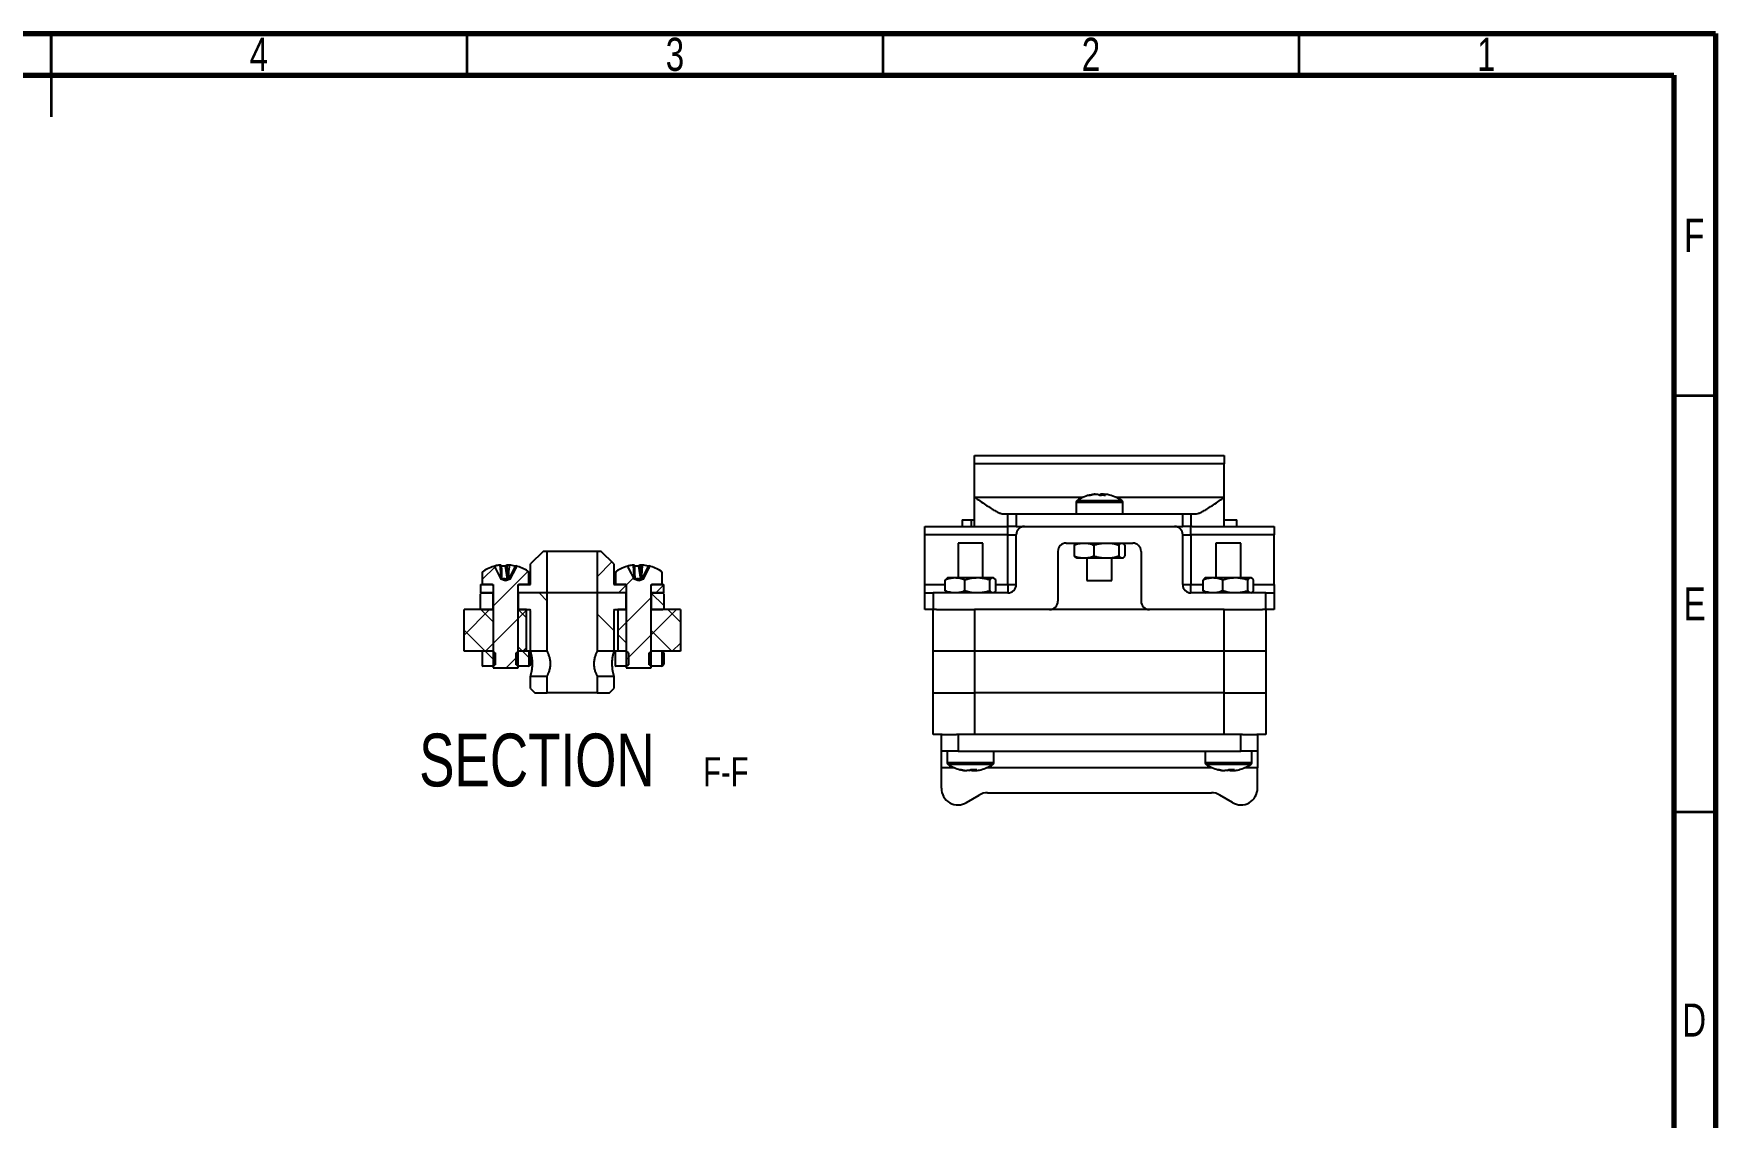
# Model space of a CAD drawing. Header units: millimetres. Extents: x 15 to 415, y 5 to 292.
# Drawn here: x 212.9 to 415, y 161.8 to 292 of the extents above; entities that cross this region are included whole.
import ezdxf

# ---------------------------------------------------------------- set-up
doc = ezdxf.new("R2010")
doc.units = ezdxf.units.MM
doc.styles.add('SLDTEXTSTYLE0', font='TXT', dxfattribs={"width": 0.75})

# ---------------------------------------------------------------- blocks, each defined once
blk = doc.blocks.new('SW_NOTE_0_4')
at = {"color": 0, "linetype": 'Continuous', "lineweight": 0, "attachment_point": 2, "style": 'SLDTEXTSTYLE0'}
for s, insert, char_height in [('SECTION', (17.36, 8.19), 6.35), ('F-F', (40.07, 5.35), 3.5)]:
    blk.add_mtext(s, dxfattribs=dict(at, insert=insert, char_height=char_height))

msp = doc.modelspace()

# ---------------------------------------------------------------- hatches: boundary and pattern name
at = {"linetype": 'Continuous', "lineweight": 18}
h = msp.add_hatch(dxfattribs=at)
h.set_pattern_fill('ANSI34', style=0)
h.paths.add_polyline_path([(274.61, 224.79), (274.61, 229.79), (274.11, 229.79), (272.61, 228.29), (272.61, 225.79), (271.11, 225.79), (271.11, 224.79)], flags=0)
h = msp.add_hatch(dxfattribs=at)
h.set_pattern_fill('ANSI34', style=0)
h.paths.add_polyline_path([(282.61, 228.29), (281.11, 229.79), (280.61, 229.79), (280.61, 224.79), (284.11, 224.79), (284.11, 225.79), (282.61, 225.79)], flags=0)
h = msp.add_hatch(dxfattribs=at)
h.set_pattern_fill('ANSI31', style=0)
edge = h.paths.add_edge_path(flags=0)
edge.add_arc((268.01, 225.69), 0.1, 0, 90, ccw=False)
edge.add_line((268.11, 225.69), (268.11, 215.79))
edge.add_line((268.11, 215.79), (271.11, 215.79))
edge.add_line((271.11, 215.79), (271.11, 225.69))
edge.add_arc((271.21, 225.69), 0.1, 90, 180, ccw=False)
edge.add_line((271.21, 225.79), (272.41, 225.79))
edge.add_line((272.41, 225.79), (272.41, 227.19))
edge.add_arc((272.14, 227.19), 0.27, 0, 57.664)
edge.add_arc((269.61, 223.19), 5, 57.664, 75.7046)
edge.add_line((270.84, 228.03), (270.84, 227.74))
edge.add_line((270.84, 227.74), (270.17, 226.45))
edge.add_line((270.17, 226.45), (270.17, 226.44))
edge.add_line((270.17, 226.44), (269.61, 226.26))
edge.add_line((269.61, 226.26), (269.05, 226.44))
edge.add_line((269.05, 226.44), (269.05, 226.45))
edge.add_line((269.05, 226.45), (268.38, 227.74))
edge.add_line((268.38, 227.74), (268.38, 228.03))
edge.add_arc((269.61, 223.19), 5, 104.2954, 122.336)
edge.add_arc((267.08, 227.19), 0.27, 122.336, 180)
edge.add_line((266.81, 227.19), (266.81, 225.79))
edge.add_line((266.81, 225.79), (268.01, 225.79))
h = msp.add_hatch(dxfattribs=at)
h.set_pattern_fill('ANSI31', style=0)
edge = h.paths.add_edge_path(flags=0)
edge.add_arc((284.01, 225.69), 0.1, 0, 90, ccw=False)
edge.add_line((284.11, 225.69), (284.11, 215.79))
edge.add_line((284.11, 215.79), (287.11, 215.79))
edge.add_line((287.11, 215.79), (287.11, 225.69))
edge.add_arc((287.21, 225.69), 0.1, 90, 180, ccw=False)
edge.add_line((287.21, 225.79), (288.41, 225.79))
edge.add_line((288.41, 225.79), (288.41, 227.19))
edge.add_arc((288.14, 227.19), 0.27, 0, 57.664)
edge.add_arc((285.61, 223.19), 5, 57.664, 75.7046)
edge.add_line((286.84, 228.03), (286.84, 227.74))
edge.add_line((286.84, 227.74), (286.17, 226.45))
edge.add_line((286.17, 226.45), (286.17, 226.44))
edge.add_line((286.17, 226.44), (285.61, 226.26))
edge.add_line((285.61, 226.26), (285.05, 226.44))
edge.add_line((285.05, 226.44), (285.05, 226.45))
edge.add_line((285.05, 226.45), (284.38, 227.74))
edge.add_line((284.38, 227.74), (284.38, 228.03))
edge.add_arc((285.61, 223.19), 5, 104.2954, 122.336)
edge.add_arc((283.08, 227.19), 0.27, 122.336, 180)
edge.add_line((282.81, 227.19), (282.81, 225.79))
edge.add_line((282.81, 225.79), (284.01, 225.79))
h = msp.add_hatch(dxfattribs=at)
h.set_pattern_fill('ANSI34', style=0)
h.paths.add_polyline_path([(268.11, 224.79), (268.11, 225.79), (266.61, 225.79), (266.61, 224.79)], flags=0)
h = msp.add_hatch(dxfattribs=at)
h.set_pattern_fill('ANSI32', angle=90, style=0)
h.paths.add_polyline_path([(266.61, 222.89), (266.71, 222.79), (268.01, 222.79), (268.11, 222.89), (268.11, 224.79), (266.71, 224.79), (266.61, 224.69)], flags=0)
h = msp.add_hatch(dxfattribs=at)
h.set_pattern_fill('ANSI32', angle=90, style=0)
h.paths.add_polyline_path([(271.11, 224.79), (271.11, 222.89), (271.21, 222.79), (272.51, 222.79), (272.61, 222.69), (272.61, 217.79), (274.61, 217.79), (274.61, 224.79)], flags=0)
h = msp.add_hatch(dxfattribs=at)
h.set_pattern_fill('ANSI32', angle=90, style=0)
h.paths.add_polyline_path([(282.71, 222.79), (284.01, 222.79), (284.11, 222.89), (284.11, 224.79), (280.61, 224.79), (280.61, 217.79), (282.61, 217.79), (282.61, 222.69)], flags=0)
h = msp.add_hatch(dxfattribs=at)
h.set_pattern_fill('ANSI34', style=0)
h.paths.add_polyline_path([(287.11, 225.79), (287.11, 224.79), (288.61, 224.79), (288.61, 225.79)], flags=0)
h = msp.add_hatch(dxfattribs=at)
h.set_pattern_fill('ANSI32', angle=90, style=0)
h.paths.add_polyline_path([(287.11, 222.89), (287.21, 222.79), (288.51, 222.79), (288.61, 222.89), (288.61, 224.69), (288.51, 224.79), (287.11, 224.79)], flags=0)
h = msp.add_hatch(dxfattribs=at)
h.set_pattern_fill('ANSI37', style=0)
h.paths.add_polyline_path([(264.61, 222.79), (264.61, 217.79), (268.11, 217.79), (268.11, 222.79)], flags=0)
h = msp.add_hatch(dxfattribs=at)
h.set_pattern_fill('ANSI37', style=0)
h.paths.add_polyline_path([(271.11, 217.79), (272.11, 217.79), (272.11, 222.79), (271.11, 222.79)], flags=0)
h = msp.add_hatch(dxfattribs=at)
h.set_pattern_fill('ANSI37', style=0)
h.paths.add_polyline_path([(284.11, 222.79), (283.11, 222.79), (283.11, 217.79), (284.11, 217.79)], flags=0)
h = msp.add_hatch(dxfattribs=at)
h.set_pattern_fill('ANSI37', style=0)
h.paths.add_polyline_path([(290.61, 217.79), (290.61, 222.79), (287.11, 222.79), (287.11, 217.79)], flags=0)
h = msp.add_hatch(dxfattribs=at)
h.set_pattern_fill('ANSI31', angle=90, style=0)
h.paths.add_polyline_path([(266.79, 217.75), (266.79, 216.03), (266.86, 215.99), (268.11, 215.99), (268.36, 216.16), (268.36, 217.59), (268.11, 217.76), (268.11, 217.79), (266.86, 217.79)], flags=0)
h = msp.add_hatch(dxfattribs=at)
h.set_pattern_fill('ANSI31', angle=90, style=0)
h.paths.add_polyline_path([(271.11, 215.99), (272.36, 215.99), (272.43, 216.03), (272.43, 217.75), (272.36, 217.79), (271.11, 217.79), (271.11, 217.76), (270.86, 217.59), (270.86, 216.16)], flags=0)
h = msp.add_hatch(dxfattribs=at)
h.set_pattern_fill('ANSI31', angle=90, style=0)
h.paths.add_polyline_path([(282.79, 217.75), (282.79, 216.03), (282.86, 215.99), (284.11, 215.99), (284.36, 216.16), (284.36, 217.59), (284.11, 217.76), (284.11, 217.79), (282.86, 217.79)], flags=0)
h = msp.add_hatch(dxfattribs=at)
h.set_pattern_fill('ANSI31', angle=90, style=0)
h.paths.add_polyline_path([(287.11, 215.99), (288.36, 215.99), (288.43, 216.03), (288.43, 217.75), (288.36, 217.79), (287.11, 217.79), (287.11, 217.76), (286.86, 217.59), (286.86, 216.16)], flags=0)
h = msp.add_hatch(dxfattribs=at)
h.set_pattern_fill('ANSI32', angle=90, style=0)
h.paths.add_polyline_path([(272.61, 213.29), (273.11, 212.79), (274.61, 212.79), (274.61, 214.79), (272.61, 214.79)], flags=0)
h = msp.add_hatch(dxfattribs=at)
h.set_pattern_fill('ANSI32', angle=90, style=0)
h.paths.add_polyline_path([(280.61, 214.79), (280.61, 212.79), (282.11, 212.79), (282.61, 213.29), (282.61, 214.79)], flags=0)

# ---------------------------------------------------------------- linework, layer by layer
at = {"color": 7, "linetype": 'Continuous', "lineweight": 70}
for p, q in [((15, 292), (415, 292)), ((415, 292), (415, 5)), ((20, 287), (410, 287)), ((410, 287), (410, 10))]:
    msp.add_line(p, q, dxfattribs=at)
at = {"color": 7, "linetype": 'Continuous', "lineweight": 35}
for p, q in [((215, 292), (215, 282)), ((215, 287), (215, 292)), ((265, 287), (265, 292)), ((315, 287), (315, 292)), ((365, 287), (365, 292)), ((410, 248.5), (415, 248.5)), ((410, 198.5), (415, 198.5))]:
    msp.add_line(p, q, dxfattribs=at)
at = {"color": 7, "linetype": 'Continuous', "lineweight": 25}
for p, q in [((325.98, 241.29), (355.98, 241.29)), ((325.98, 240.29), (325.98, 241.29)), ((355.98, 241.29), (355.98, 240.29)), ((355.98, 240.29), (325.98, 240.29)), ((325.98, 236.29), (325.98, 240.29)), ((355.98, 236.29), (355.98, 240.29)), ((340.46, 236.64), (340.33, 236.64)), ((340.55, 236.64), (340.8, 236.64)), ((341.41, 236.64), (341.17, 236.64)), ((341.17, 236.5), (341.17, 236.64)), ((341.41, 236.64), (341.4, 236.5)), ((341.5, 236.64), (341.63, 236.64)), ((341.5, 236.64), (341.5, 236.5)), ((325.98, 232.79), (325.98, 236.29)), ((338.18, 235.69), (338.18, 234.29)), ((343.78, 234.29), (343.78, 235.69)), ((355.98, 232.79), (355.98, 236.29)), ((319.98, 231.79), (319.98, 232.79)), ((319.98, 232.79), (329.86, 232.79)), ((324.48, 233.56), (324.48, 232.79)), ((324.48, 233.56), (325.55, 233.56)), ((325.55, 233.56), (325.98, 233.56)), ((329.45, 234.29), (329.98, 234.29)), ((329.98, 232.79), (329.86, 232.79)), ((329.98, 232.79), (329.98, 234.29)), ((329.98, 234.29), (330.98, 234.29)), ((329.98, 231.79), (329.98, 232.79)), ((330.98, 232.79), (329.98, 232.79)), ((330.98, 234.29), (330.98, 232.79)), ((330.98, 234.29), (350.98, 234.29)), ((330.98, 232.79), (350.98, 232.79)), ((331.98, 232.79), (349.98, 232.79)), ((350.98, 232.79), (350.98, 234.29)), ((350.98, 234.29), (351.98, 234.29)), ((351.98, 232.79), (350.98, 232.79)), ((351.98, 234.29), (351.98, 232.79)), ((351.98, 234.29), (352.52, 234.29)), ((351.98, 231.79), (351.98, 232.79)), ((352.11, 232.79), (351.98, 232.79)), ((352.11, 232.79), (361.98, 232.79)), ((355.98, 233.56), (357.48, 233.56)), ((357.48, 232.79), (357.48, 233.56)), ((361.98, 232.79), (361.98, 231.79)), ((329.98, 231.79), (319.98, 231.79)), ((319.98, 225.79), (319.98, 231.79)), ((323.98, 230.79), (323.98, 226.59)), ((326.98, 230.79), (323.98, 230.79)), ((326.98, 226.59), (326.98, 230.79)), ((329.98, 231.79), (330.98, 231.79)), ((329.98, 225.79), (329.98, 231.79)), ((330.98, 225.79), (330.98, 231.79)), ((336.98, 230.79), (344.98, 230.79)), ((337.95, 230.54), (337.95, 229.24)), ((338.23, 230.79), (338.16, 230.75)), ((340.29, 230.54), (340.29, 229.24)), ((343.32, 230.54), (343.32, 229.24)), ((343.8, 230.75), (343.73, 230.79)), ((344.01, 230.54), (344.01, 229.24)), ((350.98, 225.79), (350.98, 231.79)), ((350.98, 231.79), (351.98, 231.79)), ((351.98, 231.79), (351.98, 225.79)), ((361.98, 231.79), (351.98, 231.79)), ((354.98, 230.79), (354.98, 226.59)), ((357.98, 230.79), (354.98, 230.79)), ((357.98, 226.59), (357.98, 230.79)), ((361.98, 225.79), (361.98, 231.79)), ((274.11, 229.79), (272.61, 228.29)), ((274.61, 229.79), (274.11, 229.79)), ((274.61, 224.79), (274.61, 229.79)), ((280.61, 229.79), (274.61, 229.79)), ((280.61, 229.79), (280.61, 224.79)), ((281.11, 229.79), (280.61, 229.79)), ((282.61, 228.29), (281.11, 229.79)), ((335.98, 229.79), (335.98, 223.79)), ((338.16, 229.03), (338.23, 228.99)), ((338.23, 228.99), (339.12, 228.99)), ((339.12, 228.99), (341.81, 228.99)), ((339.48, 228.99), (339.48, 226.29)), ((341.81, 228.99), (343.67, 228.99)), ((342.48, 226.29), (342.48, 228.99)), ((343.67, 228.99), (343.73, 228.99)), ((343.73, 228.99), (343.8, 229.03)), ((345.98, 229.79), (345.98, 223.79)), ((266.81, 227.19), (266.81, 225.79)), ((268.38, 227.74), (268.38, 228.03)), ((268.38, 227.74), (269.05, 226.45)), ((269.09, 228.14), (268.96, 228.14)), ((269.05, 226.44), (269.05, 226.45)), ((269.61, 226.26), (269.05, 226.44)), ((269.05, 226.44), (269.05, 226.44)), ((269.1, 226.44), (269.05, 226.44)), ((269.13, 226.44), (269.1, 226.44)), ((269.28, 226.44), (269.13, 226.44)), ((269.62, 226.44), (269.28, 226.44)), ((269.57, 228), (269.81, 226.44)), ((270.17, 226.44), (269.61, 226.26)), ((269.84, 226.44), (269.62, 226.44)), ((270.04, 228.14), (269.79, 228.14)), ((269.9, 226.44), (269.84, 226.44)), ((270.06, 226.44), (269.9, 226.44)), ((270.75, 228), (270, 226.44)), ((270.17, 226.44), (270.06, 226.44)), ((270.17, 226.45), (270.84, 227.74)), ((270.17, 226.45), (270.17, 226.44)), ((270.84, 228.03), (270.84, 227.74)), ((272.41, 225.79), (272.41, 227.19)), ((272.61, 225.79), (272.61, 228.29)), ((282.61, 228.29), (282.61, 225.79)), ((282.81, 227.19), (282.81, 225.79)), ((284.38, 227.74), (284.38, 228.03)), ((284.38, 227.74), (285.05, 226.45)), ((285.09, 228.14), (284.96, 228.14)), ((285.05, 226.44), (285.05, 226.45)), ((285.61, 226.26), (285.05, 226.44)), ((285.05, 226.44), (285.05, 226.44)), ((285.1, 226.44), (285.05, 226.44)), ((285.13, 226.44), (285.1, 226.44)), ((285.28, 226.44), (285.13, 226.44)), ((285.62, 226.44), (285.28, 226.44)), ((285.57, 228), (285.81, 226.44)), ((286.17, 226.44), (285.61, 226.26)), ((285.84, 226.44), (285.62, 226.44)), ((286.04, 228.14), (285.79, 228.14)), ((285.9, 226.44), (285.84, 226.44)), ((286.06, 226.44), (285.9, 226.44)), ((286.75, 228), (286, 226.44)), ((286.17, 226.44), (286.06, 226.44)), ((286.17, 226.45), (286.84, 227.74)), ((286.17, 226.45), (286.17, 226.44)), ((286.84, 228.03), (286.84, 227.74)), ((288.41, 225.79), (288.41, 227.19)), ((322.73, 226.59), (322.66, 226.55)), ((323.62, 226.59), (322.73, 226.59)), ((326.31, 226.59), (323.62, 226.59)), ((328.17, 226.59), (326.31, 226.59)), ((328.23, 226.59), (328.17, 226.59)), ((328.3, 226.55), (328.23, 226.59)), ((353.73, 226.59), (353.66, 226.55)), ((354.62, 226.59), (353.73, 226.59)), ((357.31, 226.59), (354.62, 226.59)), ((359.17, 226.59), (357.31, 226.59)), ((359.23, 226.59), (359.17, 226.59)), ((359.3, 226.55), (359.23, 226.59)), ((266.61, 225.79), (266.61, 224.79)), ((266.61, 225.79), (268.11, 225.79)), ((268.11, 224.79), (266.61, 224.79)), ((266.71, 224.79), (266.61, 224.69)), ((266.61, 222.89), (266.61, 224.69)), ((266.71, 224.79), (268.11, 224.79)), ((268.01, 225.79), (266.81, 225.79)), ((268.11, 225.79), (268.11, 224.79)), ((268.11, 225.69), (268.11, 215.79)), ((268.11, 222.89), (268.11, 224.79)), ((271.11, 224.79), (271.11, 225.79)), ((271.11, 225.79), (272.61, 225.79)), ((271.11, 215.79), (271.11, 225.69)), ((274.61, 224.79), (271.11, 224.79)), ((271.11, 224.79), (271.11, 222.89)), ((272.41, 225.79), (271.21, 225.79)), ((280.61, 224.79), (274.61, 224.79)), ((274.61, 217.79), (274.61, 224.79)), ((284.11, 224.79), (280.61, 224.79)), ((280.61, 224.79), (280.61, 217.79)), ((282.61, 225.79), (284.11, 225.79)), ((284.01, 225.79), (282.81, 225.79)), ((284.11, 225.79), (284.11, 224.79)), ((284.11, 225.69), (284.11, 215.79)), ((284.11, 222.89), (284.11, 224.79)), ((287.11, 224.79), (287.11, 225.79)), ((287.11, 225.79), (288.61, 225.79)), ((287.11, 215.79), (287.11, 225.69)), ((288.61, 224.79), (287.11, 224.79)), ((287.11, 224.79), (287.11, 222.89)), ((287.11, 224.79), (288.51, 224.79)), ((288.41, 225.79), (287.21, 225.79)), ((288.61, 224.69), (288.51, 224.79)), ((288.61, 224.79), (288.61, 225.79)), ((288.61, 224.69), (288.61, 222.89)), ((319.98, 224.79), (319.98, 225.79)), ((319.98, 222.79), (319.98, 224.79)), ((319.98, 224.79), (320.98, 224.79)), ((320.98, 224.79), (320.98, 222.79)), ((329.98, 224.79), (320.98, 224.79)), ((322.45, 225.04), (322.45, 226.34)), ((322.66, 224.83), (322.73, 224.79)), ((324.79, 225.04), (324.79, 226.34)), ((327.82, 225.04), (327.82, 226.34)), ((328.23, 224.79), (328.3, 224.83)), ((328.51, 225.04), (328.51, 226.34)), ((329.98, 225.79), (329.98, 224.79)), ((329.98, 225.79), (330.98, 225.79)), ((339.48, 226.29), (342.48, 226.29)), ((350.98, 225.79), (351.98, 225.79)), ((351.98, 224.79), (351.98, 225.79)), ((360.98, 224.79), (351.98, 224.79)), ((353.45, 225.04), (353.45, 226.34)), ((353.66, 224.83), (353.73, 224.79)), ((355.79, 225.04), (355.79, 226.34)), ((358.82, 225.04), (358.82, 226.34)), ((359.23, 224.79), (359.3, 224.83)), ((359.51, 225.04), (359.51, 226.34)), ((360.98, 222.79), (360.98, 224.79)), ((360.98, 224.79), (361.98, 224.79)), ((361.98, 225.79), (361.98, 224.79)), ((361.98, 224.79), (361.98, 222.79)), ((268.11, 222.79), (264.61, 222.79)), ((264.61, 217.79), (264.61, 222.79)), ((266.61, 222.89), (266.71, 222.79)), ((266.71, 222.79), (268.01, 222.79)), ((268.01, 222.79), (268.11, 222.89)), ((268.11, 222.79), (268.11, 217.79)), ((271.11, 222.89), (271.21, 222.79)), ((271.11, 217.79), (271.11, 222.79)), ((272.11, 222.79), (271.11, 222.79)), ((271.21, 222.79), (272.51, 222.79)), ((272.11, 217.79), (272.11, 222.79)), ((272.61, 222.69), (272.51, 222.79)), ((272.61, 217.79), (272.61, 222.69)), ((282.71, 222.79), (282.61, 222.69)), ((282.61, 222.69), (282.61, 217.79)), ((282.71, 222.79), (284.01, 222.79)), ((283.11, 222.79), (283.11, 217.79)), ((284.11, 222.79), (283.11, 222.79)), ((284.01, 222.79), (284.11, 222.89)), ((284.11, 222.79), (284.11, 217.79)), ((287.11, 222.89), (287.21, 222.79)), ((287.11, 217.79), (287.11, 222.79)), ((290.61, 222.79), (287.11, 222.79)), ((287.21, 222.79), (288.51, 222.79)), ((288.51, 222.79), (288.61, 222.89)), ((290.61, 222.79), (290.61, 217.79)), ((320.98, 222.79), (319.98, 222.79)), ((321.4, 222.79), (320.98, 222.79)), ((320.98, 217.79), (320.98, 222.79)), ((321.4, 222.79), (325.98, 222.79)), ((325.98, 222.79), (325.98, 217.79)), ((355.98, 222.79), (325.98, 222.79)), ((355.98, 217.79), (355.98, 222.79)), ((355.98, 222.79), (360.56, 222.79)), ((360.98, 222.79), (360.56, 222.79)), ((361.98, 222.79), (360.98, 222.79)), ((360.98, 222.79), (360.98, 217.79)), ((268.11, 217.79), (264.61, 217.79)), ((266.79, 217.75), (266.86, 217.79)), ((266.79, 217.75), (266.79, 216.03)), ((268.11, 217.79), (266.86, 217.79)), ((268.11, 217.76), (268.11, 217.79)), ((268.36, 217.59), (268.11, 217.76)), ((268.36, 217.59), (268.36, 216.16)), ((271.11, 217.76), (270.86, 217.59)), ((270.86, 216.16), (270.86, 217.59)), ((271.11, 217.79), (271.11, 217.76)), ((272.36, 217.79), (271.11, 217.79)), ((272.11, 217.79), (271.11, 217.79)), ((272.36, 217.79), (272.43, 217.75)), ((272.61, 217.79), (272.36, 217.79)), ((272.43, 216.03), (272.43, 217.75)), ((274.61, 217.79), (272.61, 217.79)), ((272.64, 217.54), (272.64, 216.24)), ((282.61, 217.79), (280.61, 217.79)), ((282.86, 217.79), (282.61, 217.79)), ((282.79, 217.75), (282.86, 217.79)), ((282.79, 217.75), (282.79, 216.03)), ((284.11, 217.79), (282.86, 217.79)), ((284.11, 217.79), (283.11, 217.79)), ((284.11, 217.76), (284.11, 217.79)), ((284.36, 217.59), (284.11, 217.76)), ((284.36, 217.59), (284.36, 216.16)), ((287.11, 217.76), (286.86, 217.59)), ((286.86, 216.16), (286.86, 217.59)), ((287.11, 217.79), (287.11, 217.76)), ((288.36, 217.79), (287.11, 217.79)), ((290.61, 217.79), (287.11, 217.79)), ((288.36, 217.79), (288.43, 217.75)), ((288.43, 216.03), (288.43, 217.75)), ((288.64, 217.54), (288.64, 216.24)), ((320.98, 212.79), (320.98, 217.79)), ((325.98, 217.79), (320.98, 217.79)), ((325.98, 217.79), (325.98, 212.79)), ((355.98, 217.79), (325.98, 217.79)), ((355.98, 212.79), (355.98, 217.79)), ((360.98, 217.79), (355.98, 217.79)), ((360.98, 217.79), (360.98, 212.79)), ((266.79, 216.03), (266.86, 215.99)), ((268.11, 215.99), (266.86, 215.99)), ((268.11, 215.99), (268.36, 216.16)), ((268.11, 215.79), (271.11, 215.79)), ((270.86, 216.16), (271.11, 215.99)), ((272.36, 215.99), (271.11, 215.99)), ((272.36, 215.99), (272.43, 216.03)), ((272.61, 214.79), (274.61, 214.79)), ((272.61, 213.29), (272.61, 214.79)), ((274.61, 212.79), (274.61, 214.79)), ((280.61, 214.79), (280.61, 212.79)), ((280.61, 214.79), (282.61, 214.79)), ((282.61, 214.79), (282.61, 213.29)), ((282.79, 216.03), (282.86, 215.99)), ((284.11, 215.99), (282.86, 215.99)), ((284.11, 215.99), (284.36, 216.16)), ((284.11, 215.79), (287.11, 215.79)), ((286.86, 216.16), (287.11, 215.99)), ((288.36, 215.99), (287.11, 215.99)), ((288.36, 215.99), (288.43, 216.03)), ((272.61, 213.29), (273.11, 212.79)), ((273.11, 212.79), (274.61, 212.79)), ((280.61, 212.79), (274.61, 212.79)), ((280.61, 212.79), (282.11, 212.79)), ((282.11, 212.79), (282.61, 213.29)), ((320.98, 207.79), (320.98, 212.79)), ((320.98, 212.79), (325.98, 212.79)), ((325.98, 212.79), (325.98, 207.79)), ((355.98, 212.79), (325.98, 212.79)), ((355.98, 207.79), (355.98, 212.79)), ((355.98, 212.79), (360.98, 212.79)), ((360.98, 212.79), (360.98, 207.79)), ((322.08, 207.79), (320.98, 207.79)), ((321.98, 205.79), (321.98, 207.79)), ((322.08, 207.79), (323.78, 207.79)), ((325.98, 207.79), (323.78, 207.79)), ((323.98, 207.79), (323.98, 205.79)), ((355.98, 207.79), (325.98, 207.79)), ((358.18, 207.79), (355.98, 207.79)), ((357.98, 205.79), (357.98, 207.79)), ((358.18, 207.79), (359.88, 207.79)), ((360.98, 207.79), (359.88, 207.79)), ((359.98, 207.79), (359.98, 205.79)), ((323.98, 205.79), (321.98, 205.79)), ((321.98, 203.79), (321.98, 205.79)), ((322.68, 205.79), (322.68, 204.39)), ((323.98, 205.79), (357.98, 205.79)), ((328.28, 204.39), (328.28, 205.79)), ((353.68, 205.79), (353.68, 204.39)), ((359.98, 205.79), (357.98, 205.79)), ((359.28, 204.39), (359.28, 205.79)), ((359.98, 205.79), (359.98, 203.79)), ((321.98, 201.32), (321.98, 203.79)), ((324.83, 203.44), (324.96, 203.44)), ((325.3, 203.44), (325.05, 203.44)), ((325.67, 203.44), (325.67, 203.58)), ((325.67, 203.44), (325.91, 203.44)), ((325.9, 203.58), (325.91, 203.44)), ((326, 203.58), (326, 203.44)), ((326.13, 203.44), (326, 203.44)), ((355.83, 203.44), (355.96, 203.44)), ((356.3, 203.44), (356.05, 203.44)), ((356.67, 203.44), (356.67, 203.58)), ((356.67, 203.44), (356.91, 203.44)), ((356.9, 203.58), (356.91, 203.44)), ((357, 203.58), (357, 203.44)), ((357.13, 203.44), (357, 203.44)), ((359.98, 201.32), (359.98, 203.79)), ((325.01, 199.61), (326.51, 200.5)), ((327.54, 200.79), (354.43, 200.79)), ((356.95, 199.61), (355.46, 200.5))]:
    msp.add_line(p, q, dxfattribs=at)
at = {"color": 8, "linetype": 'Continuous', "lineweight": 25}
for p, q in [((325.98, 236.29), (339.02, 236.29)), ((338.18, 235.69), (343.78, 235.69)), ((338.31, 235.91), (343.66, 235.91)), ((342.94, 236.29), (355.98, 236.29)), ((325.55, 233.56), (325.55, 232.79)), ((319.98, 225.79), (322.45, 225.79)), ((328.51, 225.79), (329.98, 225.79)), ((351.98, 225.79), (353.45, 225.79)), ((359.51, 225.79), (361.98, 225.79)), ((328.28, 204.39), (322.68, 204.39)), ((328.16, 204.17), (322.81, 204.17)), ((359.28, 204.39), (353.68, 204.39)), ((359.16, 204.17), (353.81, 204.17)), ((323.52, 203.79), (321.98, 203.79)), ((354.52, 203.79), (327.44, 203.79)), ((359.98, 203.79), (358.44, 203.79))]:
    msp.add_line(p, q, dxfattribs=at)
at = {"color": 7, "linetype": 'Continuous', "lineweight": 25, "flags": 128}
for points in [[(341.5, 236.63), (341.5, 236.63), (341.41, 236.64)], [(325.91, 203.44), (326, 203.45), (326, 203.45)], [(356.91, 203.44), (357, 203.45), (357, 203.45)]]:
    msp.add_lwpolyline(points, dxfattribs=at)
at = {"color": 7, "linetype": 'Continuous', "lineweight": 25}
for centre, radius, start, end in [((340.98, 231.69), 5, 104.2954, 122.336), ((340.87, 232.11), 4.56, 96.8196, 105.8902), ((339.74, 236.02), 0.497, 77.1189, 102.8811), ((341.1, 232.11), 4.56, 96.8196, 105.8902), ((340.53, 235.98), 0.714, 46.7613, 68.0588), ((341.42, 236.01), 0.688, 111.7455, 129.6225), ((341.37, 231.53), 4.99, 85.9401, 94.0599), ((341.24, 235.98), 0.714, 46.7613, 68.0588), ((341.09, 232.12), 4.56, 75.7012, 83.1816), ((340.98, 231.69), 5, 57.664, 75.7046), ((338.45, 235.69), 0.27, 122.336, 180), ((343.51, 235.69), 0.27, 0, 57.664), ((331.98, 231.79), 1, 90, 180), ((349.98, 231.79), 1, 0, 90), ((336.98, 229.79), 1, 90, 180), ((344.98, 229.79), 1, 0, 90), ((267.08, 227.19), 0.27, 122.336, 180), ((269.61, 223.19), 5, 104.2954, 122.336), ((269.5, 223.62), 4.56, 96.8175, 104.2997), ((269.22, 222.98), 5.03, 85.9612, 91.4491), ((270.06, 227.48), 0.714, 111.9412, 133.2387), ((269.5, 223.61), 4.56, 74.1098, 83.1804), ((270.87, 227.42), 0.596, 92.2041, 101.8178), ((269.61, 223.19), 5, 57.664, 75.7046), ((272.14, 227.19), 0.27, 0, 57.664), ((283.08, 227.19), 0.27, 122.336, 180), ((285.61, 223.19), 5, 104.2954, 122.336), ((285.5, 223.62), 4.56, 96.8175, 104.2997), ((285.22, 222.98), 5.03, 85.9612, 91.4491), ((286.06, 227.48), 0.714, 111.9412, 133.2387), ((285.5, 223.61), 4.56, 74.1098, 83.1804), ((286.87, 227.42), 0.596, 92.2041, 101.8178), ((285.61, 223.19), 5, 57.664, 75.7046), ((288.14, 227.19), 0.27, 0, 57.664), ((268.01, 225.69), 0.1, 0, 90), ((271.21, 225.69), 0.1, 90, 180), ((284.01, 225.69), 0.1, 0, 90), ((287.21, 225.69), 0.1, 90, 180), ((329.98, 225.79), 1, 270, 0), ((351.98, 225.79), 1, 180, 270), ((334.98, 223.79), 1, 270, 0), ((346.98, 223.79), 1, 180, 270), ((322.95, 204.39), 0.27, 180, 237.664), ((325.48, 208.39), 5, 237.664, 255.7046), ((325.48, 208.39), 5, 284.2954, 302.336), ((328.01, 204.39), 0.27, 302.336, 0), ((353.95, 204.39), 0.27, 180, 237.664), ((356.48, 208.39), 5, 237.664, 255.7046), ((356.48, 208.39), 5, 284.2954, 302.336), ((359.01, 204.39), 0.27, 302.336, 0), ((324.24, 204.06), 0.497, 257.1189, 282.8811), ((325.37, 207.97), 4.56, 254.1098, 263.1804), ((325.6, 207.97), 4.56, 254.1098, 263.1804), ((325.03, 204.1), 0.714, 291.9412, 313.2387), ((325.91, 204.06), 0.671, 230.15, 248.482), ((325.87, 208.55), 4.99, 265.9401, 274.0599), ((325.74, 204.1), 0.714, 291.9412, 313.2387), ((325.59, 207.96), 4.56, 276.8172, 284.3), ((355.24, 204.06), 0.497, 257.1189, 282.8811), ((356.37, 207.97), 4.56, 254.1098, 263.1804), ((356.6, 207.97), 4.56, 254.1098, 263.1804), ((356.03, 204.1), 0.714, 291.9412, 313.2387), ((356.91, 204.06), 0.671, 230.15, 248.482), ((356.87, 208.55), 4.99, 265.9401, 274.0599), ((356.74, 204.1), 0.714, 291.9412, 313.2387), ((356.59, 207.96), 4.56, 276.8172, 284.3), ((323.98, 201.32), 2, 180, 300.9638), ((327.54, 198.79), 2, 90, 120.9638), ((354.43, 198.79), 2, 59.0362, 90), ((357.98, 201.32), 2, 239.0362, 0)]:
    msp.add_arc(centre, radius, start, end, dxfattribs=at)
for centre, major_axis, ratio, start_param, end_param in [((269.54, 225.52), (-0.477, 0.985), 0.120244, 0.291479, 0.311247), ((269.59, 225.52), (-0.187, 0.982), 0.457928, 5.826755, 6.565581), ((269.68, 225.52), (0.477, 0.985), 0.120244, 5.991706, 6.710764), ((285.54, 225.52), (-0.477, 0.985), 0.120244, 0.291479, 0.311247), ((285.59, 225.52), (-0.187, 0.982), 0.457928, 5.826755, 6.565581), ((285.68, 225.52), (0.477, 0.985), 0.120244, 5.991706, 6.710764)]:
    msp.add_ellipse(centre, major_axis=major_axis, ratio=ratio, start_param=start_param, end_param=end_param, dxfattribs=at)
for points, knots in [([(325.98, 236.29), (325.99, 236.29), (326.19, 236.14), (326.63, 235.83), (327.29, 235.38), (327.9, 234.98), (328.41, 234.67), (328.82, 234.46), (329.17, 234.32), (329.35, 234.3), (329.45, 234.29)], [0, 0, 0, 0, 0.002688, 0.158497, 0.340871, 0.523035, 0.652524, 0.781814, 0.891029, 1, 1, 1, 1]), ([(352.52, 234.29), (352.61, 234.3), (352.79, 234.32), (353.14, 234.46), (353.55, 234.67), (354.07, 234.98), (354.68, 235.38), (355.34, 235.83), (355.78, 236.14), (355.98, 236.29), (355.98, 236.29)], [0, 0, 0, 0, 0.108971, 0.218186, 0.347476, 0.476965, 0.659129, 0.841503, 0.997312, 1, 1, 1, 1]), ([(337.95, 230.54), (338.14, 230.61), (338.53, 230.75), (338.92, 230.78), (339.12, 230.79)], [0, 0, 0, 0, 0.495458, 1, 1, 1, 1]), ([(338.16, 230.74), (338.15, 230.73), (338.08, 230.7), (338.01, 230.61), (337.95, 230.54)], [0, 0, 0, 0, 0.24066, 1, 1, 1, 1]), ([(339.12, 230.79), (339.15, 230.79), (339.36, 230.79), (339.76, 230.73), (340.11, 230.61), (340.29, 230.54)], [0, 0, 0, 0, 0.070013, 0.530744, 1, 1, 1, 1]), ([(340.29, 230.54), (340.42, 230.58), (340.91, 230.73), (341.43, 230.76), (341.81, 230.79)], [0, 0, 0, 0, 0.257551, 1, 1, 1, 1]), ([(341.81, 230.79), (341.94, 230.79), (342.46, 230.77), (342.96, 230.64), (343.32, 230.54)], [0, 0, 0, 0, 0.2686336, 1, 1, 1, 1]), ([(343.32, 230.54), (343.38, 230.61), (343.49, 230.75), (343.61, 230.78), (343.67, 230.79)], [0, 0, 0, 0, 0.495458, 1, 1, 1, 1]), ([(343.8, 230.74), (343.82, 230.73), (343.89, 230.7), (343.96, 230.61), (344.01, 230.54)], [0, 0, 0, 0, 0.24066, 1, 1, 1, 1]), ([(337.95, 229.24), (338.14, 229.17), (338.53, 229.03), (338.92, 229), (339.12, 228.99)], [0, 0, 0, 0, 0.495458, 1, 1, 1, 1]), ([(338.16, 229.04), (338.15, 229.05), (338.08, 229.07), (338.01, 229.17), (337.95, 229.24)], [0, 0, 0, 0, 0.24066, 1, 1, 1, 1]), ([(339.12, 228.99), (339.15, 228.99), (339.36, 228.99), (339.76, 229.05), (340.11, 229.17), (340.29, 229.24)], [0, 0, 0, 0, 0.070013, 0.530744, 1, 1, 1, 1]), ([(340.29, 229.24), (340.42, 229.2), (340.91, 229.05), (341.43, 229.02), (341.81, 228.99)], [0, 0, 0, 0, 0.257551, 1, 1, 1, 1]), ([(341.81, 228.99), (341.94, 228.99), (342.46, 229.01), (342.96, 229.14), (343.32, 229.24)], [0, 0, 0, 0, 0.268634, 1, 1, 1, 1]), ([(343.32, 229.24), (343.38, 229.17), (343.49, 229.03), (343.61, 229), (343.67, 228.99)], [0, 0, 0, 0, 0.495458, 1, 1, 1, 1]), ([(343.67, 228.99), (343.67, 228.99), (343.74, 228.99), (343.85, 229.05), (343.96, 229.17), (344.01, 229.24)], [0, 0, 0, 0, 0.070013, 0.530744, 1, 1, 1, 1]), ([(269.1, 226.44), (269.1, 226.53), (269.05, 227.03), (269, 227.6), (268.97, 228.08), (268.96, 228.14)], [0, 0, 0, 0, 0.160618, 0.883257, 1, 1, 1, 1]), ([(269.09, 228.14), (269.09, 228.08), (269.1, 227.6), (269.12, 227.03), (269.13, 226.53), (269.13, 226.44)], [0, 0, 0, 0, 0.1167429, 0.8393822, 1, 1, 1, 1]), ([(269.84, 226.44), (269.84, 226.53), (269.82, 227.03), (269.81, 227.6), (269.8, 228.08), (269.79, 228.14)], [0, 0, 0, 0, 0.1606178, 0.8832571, 1, 1, 1, 1]), ([(270.04, 228.14), (270.03, 228.08), (269.99, 227.6), (269.95, 227.03), (269.9, 226.53), (269.9, 226.44)], [0, 0, 0, 0, 0.1167429, 0.8393822, 1, 1, 1, 1]), ([(285.1, 226.44), (285.1, 226.53), (285.05, 227.03), (285, 227.6), (284.97, 228.08), (284.96, 228.14)], [0, 0, 0, 0, 0.160618, 0.883257, 1, 1, 1, 1]), ([(285.09, 228.14), (285.09, 228.08), (285.1, 227.6), (285.12, 227.03), (285.13, 226.53), (285.13, 226.44)], [0, 0, 0, 0, 0.116743, 0.839382, 1, 1, 1, 1]), ([(285.84, 226.44), (285.84, 226.53), (285.82, 227.03), (285.81, 227.6), (285.8, 228.08), (285.79, 228.14)], [0, 0, 0, 0, 0.1606178, 0.8832571, 1, 1, 1, 1]), ([(286.04, 228.14), (286.03, 228.08), (285.99, 227.6), (285.95, 227.03), (285.9, 226.53), (285.9, 226.44)], [0, 0, 0, 0, 0.116743, 0.839382, 1, 1, 1, 1]), ([(323.62, 226.59), (323.59, 226.59), (323.38, 226.59), (322.99, 226.53), (322.63, 226.41), (322.45, 226.34)], [0, 0, 0, 0, 0.070013, 0.530744, 1, 1, 1, 1]), ([(322.45, 226.34), (322.51, 226.42), (322.58, 226.51), (322.65, 226.53), (322.66, 226.54)], [0, 0, 0, 0, 0.801697, 1, 1, 1, 1]), ([(324.79, 226.34), (324.6, 226.41), (324.22, 226.55), (323.82, 226.58), (323.62, 226.59)], [0, 0, 0, 0, 0.495458, 1, 1, 1, 1]), ([(326.31, 226.59), (326.17, 226.59), (325.66, 226.57), (325.16, 226.44), (324.79, 226.34)], [0, 0, 0, 0, 0.268634, 1, 1, 1, 1]), ([(327.82, 226.34), (327.69, 226.38), (327.2, 226.53), (326.69, 226.56), (326.31, 226.59)], [0, 0, 0, 0, 0.2575513, 1, 1, 1, 1]), ([(328.17, 226.59), (328.16, 226.59), (328.1, 226.59), (327.98, 226.53), (327.87, 226.41), (327.82, 226.34)], [0, 0, 0, 0, 0.070013, 0.530744, 1, 1, 1, 1]), ([(328.51, 226.34), (328.46, 226.41), (328.34, 226.55), (328.23, 226.58), (328.17, 226.59)], [0, 0, 0, 0, 0.495458, 1, 1, 1, 1]), ([(354.62, 226.59), (354.59, 226.59), (354.38, 226.59), (353.99, 226.53), (353.63, 226.41), (353.45, 226.34)], [0, 0, 0, 0, 0.070013, 0.530744, 1, 1, 1, 1]), ([(353.45, 226.34), (353.51, 226.42), (353.58, 226.51), (353.65, 226.53), (353.66, 226.54)], [0, 0, 0, 0, 0.801697, 1, 1, 1, 1]), ([(355.79, 226.34), (355.6, 226.41), (355.22, 226.55), (354.82, 226.58), (354.62, 226.59)], [0, 0, 0, 0, 0.495458, 1, 1, 1, 1]), ([(357.31, 226.59), (357.17, 226.59), (356.66, 226.57), (356.16, 226.44), (355.79, 226.34)], [0, 0, 0, 0, 0.268634, 1, 1, 1, 1]), ([(358.82, 226.34), (358.69, 226.38), (358.2, 226.53), (357.69, 226.56), (357.31, 226.59)], [0, 0, 0, 0, 0.257551, 1, 1, 1, 1]), ([(359.17, 226.59), (359.16, 226.59), (359.1, 226.59), (358.98, 226.53), (358.87, 226.41), (358.82, 226.34)], [0, 0, 0, 0, 0.070013, 0.530744, 1, 1, 1, 1]), ([(359.51, 226.34), (359.46, 226.41), (359.34, 226.55), (359.23, 226.58), (359.17, 226.59)], [0, 0, 0, 0, 0.495458, 1, 1, 1, 1]), ([(323.62, 224.79), (323.59, 224.79), (323.38, 224.79), (322.99, 224.85), (322.63, 224.97), (322.45, 225.04)], [0, 0, 0, 0, 0.070013, 0.530744, 1, 1, 1, 1]), ([(322.45, 225.04), (322.51, 224.96), (322.58, 224.87), (322.65, 224.85), (322.66, 224.84)], [0, 0, 0, 0, 0.801697, 1, 1, 1, 1]), ([(324.79, 225.04), (324.6, 224.97), (324.22, 224.83), (323.82, 224.8), (323.62, 224.79)], [0, 0, 0, 0, 0.495458, 1, 1, 1, 1]), ([(326.31, 224.79), (326.17, 224.79), (325.66, 224.81), (325.16, 224.94), (324.79, 225.04)], [0, 0, 0, 0, 0.268634, 1, 1, 1, 1]), ([(327.82, 225.04), (327.69, 225), (327.2, 224.85), (326.69, 224.82), (326.31, 224.79)], [0, 0, 0, 0, 0.257551, 1, 1, 1, 1]), ([(328.17, 224.79), (328.16, 224.79), (328.1, 224.79), (327.98, 224.85), (327.87, 224.97), (327.82, 225.04)], [0, 0, 0, 0, 0.070013, 0.530744, 1, 1, 1, 1]), ([(328.51, 225.04), (328.46, 224.96), (328.39, 224.87), (328.31, 224.85), (328.3, 224.84)], [0, 0, 0, 0, 0.801697, 1, 1, 1, 1]), ([(354.62, 224.79), (354.59, 224.79), (354.38, 224.79), (353.99, 224.85), (353.63, 224.97), (353.45, 225.04)], [0, 0, 0, 0, 0.0700125, 0.5307444, 1, 1, 1, 1]), ([(353.45, 225.04), (353.51, 224.96), (353.58, 224.87), (353.65, 224.85), (353.66, 224.84)], [0, 0, 0, 0, 0.801697, 1, 1, 1, 1]), ([(355.79, 225.04), (355.6, 224.97), (355.22, 224.83), (354.82, 224.8), (354.62, 224.79)], [0, 0, 0, 0, 0.495458, 1, 1, 1, 1]), ([(357.31, 224.79), (357.17, 224.79), (356.66, 224.81), (356.16, 224.94), (355.79, 225.04)], [0, 0, 0, 0, 0.268634, 1, 1, 1, 1]), ([(358.82, 225.04), (358.69, 225), (358.2, 224.85), (357.69, 224.82), (357.31, 224.79)], [0, 0, 0, 0, 0.2575513, 1, 1, 1, 1]), ([(359.17, 224.79), (359.16, 224.79), (359.1, 224.79), (358.98, 224.85), (358.87, 224.97), (358.82, 225.04)], [0, 0, 0, 0, 0.070013, 0.530744, 1, 1, 1, 1]), ([(359.51, 225.04), (359.46, 224.96), (359.39, 224.87), (359.31, 224.85), (359.3, 224.84)], [0, 0, 0, 0, 0.801697, 1, 1, 1, 1]), ([(272.43, 217.75), (272.46, 217.73), (272.53, 217.68), (272.6, 217.59), (272.64, 217.54)], [0, 0, 0, 0, 0.498357, 1, 1, 1, 1]), ([(272.61, 214.79), (272.61, 214.79), (272.61, 214.8), (272.63, 214.86), (272.66, 214.96), (272.69, 215.09), (272.73, 215.26), (272.77, 215.46), (272.8, 215.69), (272.83, 215.93), (272.84, 216.18), (272.84, 216.43), (272.83, 216.67), (272.8, 216.9), (272.77, 217.11), (272.73, 217.31), (272.7, 217.48), (272.66, 217.62), (272.63, 217.72), (272.61, 217.78), (272.61, 217.79), (272.61, 217.79)], [0, 0, 0, 0, 0.051327, 0.104181, 0.155497, 0.208232, 0.260881, 0.314989, 0.368743, 0.424142, 0.476362, 0.530213, 0.580616, 0.632447, 0.68359, 0.736101, 0.78934, 0.844099, 0.897621, 0.952808, 1, 1, 1, 1]), ([(274.61, 214.79), (274.61, 214.79), (274.62, 214.8), (274.64, 214.86), (274.69, 214.95), (274.74, 215.07), (274.8, 215.22), (274.87, 215.41), (274.93, 215.63), (274.98, 215.88), (275.01, 216.13), (275.01, 216.37), (275, 216.61), (274.96, 216.82), (274.91, 217.02), (274.85, 217.22), (274.79, 217.39), (274.72, 217.55), (274.67, 217.67), (274.62, 217.77), (274.61, 217.78), (274.61, 217.79)], [0, 0, 0, 0, 0.048657, 0.098823, 0.147457, 0.197355, 0.248974, 0.301883, 0.357302, 0.414519, 0.466449, 0.520321, 0.566239, 0.613441, 0.660562, 0.708766, 0.761798, 0.816227, 0.871499, 0.928661, 1, 1, 1, 1]), ([(280.61, 217.79), (280.61, 217.79), (280.61, 217.79), (280.6, 217.76), (280.56, 217.7), (280.52, 217.6), (280.46, 217.47), (280.4, 217.31), (280.33, 217.11), (280.27, 216.88), (280.23, 216.64), (280.21, 216.38), (280.21, 216.14), (280.23, 215.91), (280.27, 215.7), (280.32, 215.5), (280.38, 215.31), (280.45, 215.14), (280.51, 214.99), (280.57, 214.88), (280.6, 214.8), (280.61, 214.79), (280.61, 214.79)], [0, 0, 0, 0, 0.018499, 0.065588, 0.114013, 0.161859, 0.21087, 0.263236, 0.316942, 0.3724, 0.429733, 0.480681, 0.533495, 0.579082, 0.625889, 0.673697, 0.722603, 0.776344, 0.831555, 0.886494, 0.943351, 1, 1, 1, 1]), ([(282.61, 217.79), (282.61, 217.79), (282.61, 217.78), (282.6, 217.75), (282.57, 217.67), (282.54, 217.55), (282.51, 217.4), (282.47, 217.21), (282.43, 217), (282.4, 216.77), (282.38, 216.52), (282.38, 216.27), (282.39, 216.02), (282.4, 215.78), (282.43, 215.56), (282.47, 215.36), (282.51, 215.18), (282.54, 215.02), (282.58, 214.9), (282.6, 214.82), (282.61, 214.79), (282.61, 214.79), (282.61, 214.79)], [0, 0, 0, 0, 0.030012, 0.080586, 0.132598, 0.183807, 0.236395, 0.289548, 0.344211, 0.397794, 0.453048, 0.504637, 0.557805, 0.608128, 0.659841, 0.711542, 0.764636, 0.818229, 0.873396, 0.92652, 0.981307, 1, 1, 1, 1]), ([(288.43, 217.75), (288.46, 217.73), (288.53, 217.68), (288.6, 217.59), (288.64, 217.54)], [0, 0, 0, 0, 0.498357, 1, 1, 1, 1]), ([(272.43, 216.03), (272.46, 216.05), (272.53, 216.1), (272.6, 216.19), (272.64, 216.24)], [0, 0, 0, 0, 0.498357, 1, 1, 1, 1]), ([(288.43, 216.03), (288.46, 216.05), (288.53, 216.1), (288.6, 216.19), (288.64, 216.24)], [0, 0, 0, 0, 0.498357, 1, 1, 1, 1]), ([(322.94, 199.62), (322.94, 199.62), (322.94, 199.62), (322.95, 199.61), (322.95, 199.61)], [0, 0, 0, 0, 0.096311, 1, 1, 1, 1]), ([(358.89, 199.54), (358.92, 199.56), (358.99, 199.59), (359.01, 199.61), (359.02, 199.61)], [0, 0, 0, 0, 0.561349, 1, 1, 1, 1])]:
    msp.add_open_spline(points, degree=3, knots=knots, dxfattribs=at)

# ---------------------------------------------------------------- block references
at = {"color": 7, "linetype": 'Continuous', "lineweight": 0}
msp.add_blockref('SW_NOTE_0_4', (256.01, 199.7), dxfattribs=at)

# ---------------------------------------------------------------- texts
at = {"color": 7, "linetype": 'Continuous', "lineweight": 0, "char_height": 3.97, "attachment_point": 2, "style": 'SLDTEXTSTYLE0'}
for s, insert in [('4', (239.96, 291.5)), ('3', (289.96, 291.5)), ('2', (339.96, 291.5)), ('1', (387.46, 291.5)), ('F', (412.46, 269.75)), ('E', (412.51, 225.45)), ('D', (412.45, 175.45))]:
    msp.add_mtext(s, dxfattribs=dict(at, insert=insert))

doc.saveas('drawing.dxf')
